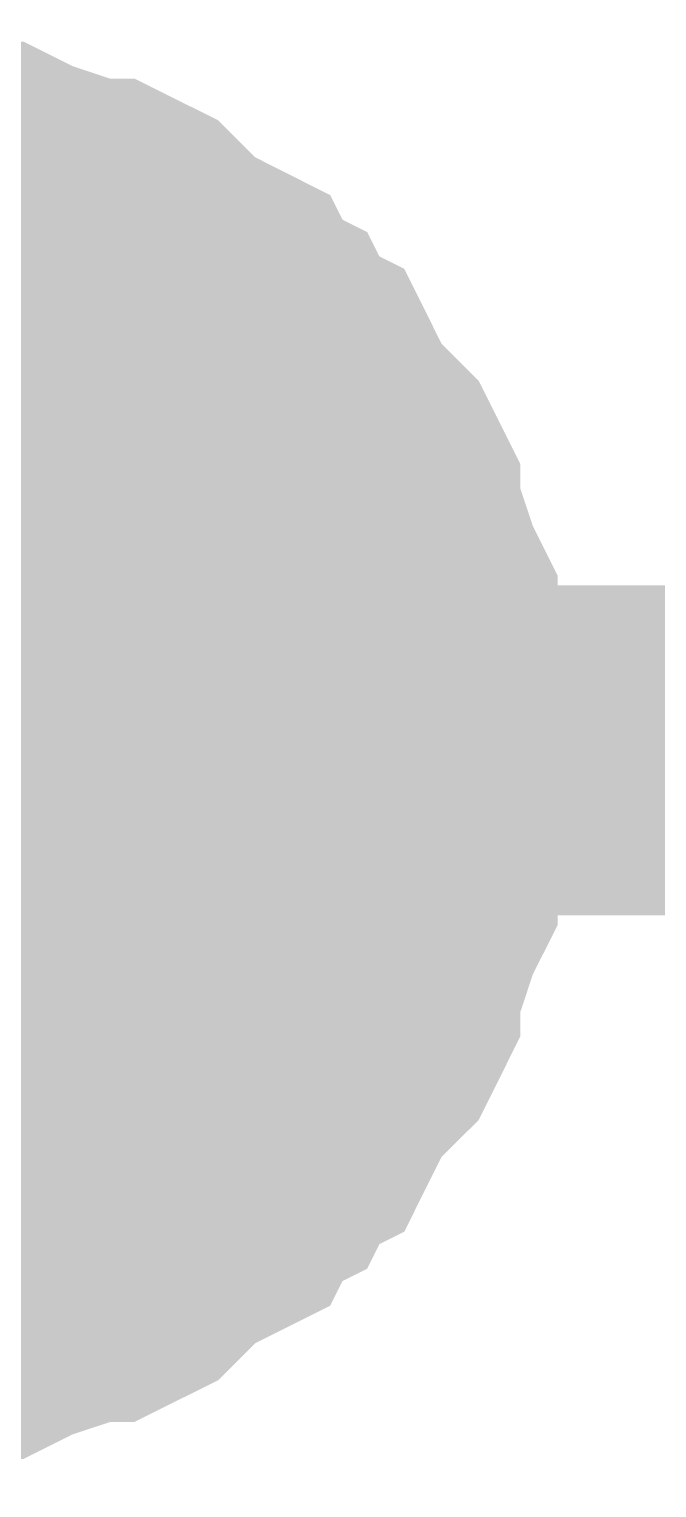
# Model space of a CAD drawing. Header units: inches. Extents: x 0 to 432, y 0 to 280.
# Drawn here: x 96.692 to 97.263, y 207.6 to 208.925 of the extents above; entities that cross this region are included whole.
import ezdxf

# ---------------------------------------------------------------- set-up
doc = ezdxf.new("R2010")
doc.units = ezdxf.units.IN
doc.layers.add('Sheet', color=255, linetype='Continuous')

msp = doc.modelspace()

# ---------------------------------------------------------------- linework, layer by layer
at = {"layer": 'Sheet'}
for points in [[(96.5283, 208.7751, 0.2997, 0.2997, 0), (96.5508, 208.7751, 0.2997, 0.2997, 0), (96.5845, 208.7751, 0.2997, 0.2997, 0), (96.6069, 208.7639, 0.2997, 0.2997, 0), (96.6294, 208.7639, 0.2997, 0.2997, 0), (96.6519, 208.7639, 0.2997, 0.2997, 0), (96.6743, 208.7527, 0.2997, 0.2997, 0), (96.708, 208.7414, 0.2997, 0.2997, 0), (96.7305, 208.7302, 0.2997, 0.2997, 0), (96.7529, 208.7302, 0.2997, 0.2997, 0), (96.7754, 208.719, 0.2997, 0.2997, 0), (96.7866, 208.7078, 0.2997, 0.2997, 0), (96.8091, 208.6853, 0.2997, 0.2997, 0), (96.8316, 208.6741, 0.2997, 0.2997, 0), (96.854, 208.6628, 0.2997, 0.2997, 0), (96.8652, 208.6404, 0.2997, 0.2997, 0), (96.8877, 208.6291, 0.2997, 0.2997, 0), (96.8989, 208.6067, 0.2997, 0.2997, 0), (96.9214, 208.5955, 0.2997, 0.2997, 0), (96.9326, 208.573, 0.2997, 0.2997, 0), (96.9439, 208.5505, 0.2997, 0.2997, 0), (96.9663, 208.5281, 0.2997, 0.2997, 0), (96.9776, 208.5168, 0.2997, 0.2997, 0), (96.9888, 208.4944, 0.2997, 0.2997, 0), (96.9888, 208.4719, 0.2997, 0.2997, 0), (97, 208.4495, 0.2997, 0.2997, 0), (97.0112, 208.4158, 0.2997, 0.2997, 0), (97.0225, 208.3933, 0.2997, 0.2997, 0), (97.0225, 208.3709, 0.2997, 0.2997, 0), (97.0225, 208.3484, 0.2997, 0.2997, 0), (97.0337, 208.3259, 0.2997, 0.2997, 0), (97.0337, 208.2923, 0.2997, 0.2997, 0), (97.0337, 208.2698, 0.2997, 0.2997, 0)], [(96.5283, 208.7751, 0.2997, 0.2997, 0), (96.5508, 208.7751, 0.2997, 0.2997, 0), (96.5845, 208.7751, 0.2997, 0.2997, 0), (96.6069, 208.7639, 0.2997, 0.2997, 0), (96.6294, 208.7639, 0.2997, 0.2997, 0), (96.6519, 208.7639, 0.2997, 0.2997, 0), (96.6743, 208.7527, 0.2997, 0.2997, 0), (96.708, 208.7414, 0.2997, 0.2997, 0), (96.7305, 208.7302, 0.2997, 0.2997, 0), (96.7529, 208.7302, 0.2997, 0.2997, 0), (96.7754, 208.719, 0.2997, 0.2997, 0), (96.7866, 208.7078, 0.2997, 0.2997, 0), (96.8091, 208.6853, 0.2997, 0.2997, 0), (96.8316, 208.6741, 0.2997, 0.2997, 0), (96.854, 208.6628, 0.2997, 0.2997, 0), (96.8652, 208.6404, 0.2997, 0.2997, 0), (96.8877, 208.6291, 0.2997, 0.2997, 0), (96.8989, 208.6067, 0.2997, 0.2997, 0), (96.9214, 208.5955, 0.2997, 0.2997, 0), (96.9326, 208.573, 0.2997, 0.2997, 0), (96.9439, 208.5505, 0.2997, 0.2997, 0), (96.9663, 208.5281, 0.2997, 0.2997, 0), (96.9776, 208.5168, 0.2997, 0.2997, 0), (96.9888, 208.4944, 0.2997, 0.2997, 0), (96.9888, 208.4719, 0.2997, 0.2997, 0), (97, 208.4495, 0.2997, 0.2997, 0), (97.0112, 208.4158, 0.2997, 0.2997, 0), (97.0225, 208.3933, 0.2997, 0.2997, 0), (97.0225, 208.3709, 0.2997, 0.2997, 0), (97.0225, 208.3484, 0.2997, 0.2997, 0), (97.0337, 208.3259, 0.2997, 0.2997, 0), (97.0337, 208.2923, 0.2997, 0.2997, 0), (97.0337, 208.2698, 0.2997, 0.2997, 0)], [(96.5283, 208.7751, 0.2997, 0.2997, 0), (96.5508, 208.7751, 0.2997, 0.2997, 0), (96.5845, 208.7751, 0.2997, 0.2997, 0), (96.6069, 208.7639, 0.2997, 0.2997, 0), (96.6294, 208.7639, 0.2997, 0.2997, 0), (96.6519, 208.7639, 0.2997, 0.2997, 0), (96.6743, 208.7527, 0.2997, 0.2997, 0), (96.708, 208.7414, 0.2997, 0.2997, 0), (96.7305, 208.7302, 0.2997, 0.2997, 0), (96.7529, 208.7302, 0.2997, 0.2997, 0), (96.7754, 208.719, 0.2997, 0.2997, 0), (96.7866, 208.7078, 0.2997, 0.2997, 0), (96.8091, 208.6853, 0.2997, 0.2997, 0), (96.8316, 208.6741, 0.2997, 0.2997, 0), (96.854, 208.6628, 0.2997, 0.2997, 0), (96.8652, 208.6404, 0.2997, 0.2997, 0), (96.8877, 208.6291, 0.2997, 0.2997, 0), (96.8989, 208.6067, 0.2997, 0.2997, 0), (96.9214, 208.5955, 0.2997, 0.2997, 0), (96.9326, 208.573, 0.2997, 0.2997, 0), (96.9439, 208.5505, 0.2997, 0.2997, 0), (96.9663, 208.5281, 0.2997, 0.2997, 0), (96.9776, 208.5168, 0.2997, 0.2997, 0), (96.9888, 208.4944, 0.2997, 0.2997, 0), (96.9888, 208.4719, 0.2997, 0.2997, 0), (97, 208.4495, 0.2997, 0.2997, 0), (97.0112, 208.4158, 0.2997, 0.2997, 0), (97.0225, 208.3933, 0.2997, 0.2997, 0), (97.0225, 208.3709, 0.2997, 0.2997, 0), (97.0225, 208.3484, 0.2997, 0.2997, 0), (97.0337, 208.3259, 0.2997, 0.2997, 0), (97.0337, 208.2923, 0.2997, 0.2997, 0), (97.0337, 208.2698, 0.2997, 0.2997, 0)], [(96.5283, 208.7751, 0.2997, 0.2997, 0), (96.5508, 208.7751, 0.2997, 0.2997, 0), (96.5845, 208.7751, 0.2997, 0.2997, 0), (96.6069, 208.7639, 0.2997, 0.2997, 0), (96.6294, 208.7639, 0.2997, 0.2997, 0), (96.6519, 208.7639, 0.2997, 0.2997, 0), (96.6743, 208.7527, 0.2997, 0.2997, 0), (96.708, 208.7414, 0.2997, 0.2997, 0), (96.7305, 208.7302, 0.2997, 0.2997, 0), (96.7529, 208.7302, 0.2997, 0.2997, 0), (96.7754, 208.719, 0.2997, 0.2997, 0), (96.7866, 208.7078, 0.2997, 0.2997, 0), (96.8091, 208.6853, 0.2997, 0.2997, 0), (96.8316, 208.6741, 0.2997, 0.2997, 0), (96.854, 208.6628, 0.2997, 0.2997, 0), (96.8652, 208.6404, 0.2997, 0.2997, 0), (96.8877, 208.6291, 0.2997, 0.2997, 0), (96.8989, 208.6067, 0.2997, 0.2997, 0), (96.9214, 208.5955, 0.2997, 0.2997, 0), (96.9326, 208.573, 0.2997, 0.2997, 0), (96.9439, 208.5505, 0.2997, 0.2997, 0), (96.9663, 208.5281, 0.2997, 0.2997, 0), (96.9776, 208.5168, 0.2997, 0.2997, 0), (96.9888, 208.4944, 0.2997, 0.2997, 0), (96.9888, 208.4719, 0.2997, 0.2997, 0), (97, 208.4495, 0.2997, 0.2997, 0), (97.0112, 208.4158, 0.2997, 0.2997, 0), (97.0225, 208.3933, 0.2997, 0.2997, 0), (97.0225, 208.3709, 0.2997, 0.2997, 0), (97.0225, 208.3484, 0.2997, 0.2997, 0), (97.0337, 208.3259, 0.2997, 0.2997, 0), (97.0337, 208.2923, 0.2997, 0.2997, 0), (97.0337, 208.2698, 0.2997, 0.2997, 0)], [(96.6294, 208.7639, 0.0991, 0.0991, 0), (96.6519, 208.7639, 0.0991, 0.0991, 0), (96.6743, 208.7527, 0.0991, 0.0991, 0), (96.708, 208.7414, 0.0991, 0.0991, 0), (96.7305, 208.7302, 0.0991, 0.0991, 0), (96.7529, 208.7302, 0.0991, 0.0991, 0), (96.7754, 208.719, 0.0991, 0.0991, 0), (96.7866, 208.7078, 0.0991, 0.0991, 0), (96.8091, 208.6853, 0.0991, 0.0991, 0), (96.8316, 208.6741, 0.0991, 0.0991, 0), (96.854, 208.6628, 0.0991, 0.0991, 0), (96.8652, 208.6404, 0.0991, 0.0991, 0), (96.8877, 208.6291, 0.0991, 0.0991, 0), (96.8989, 208.6067, 0.0991, 0.0991, 0), (96.9214, 208.5955, 0.0991, 0.0991, 0), (96.9326, 208.573, 0.0991, 0.0991, 0), (96.9439, 208.5505, 0.0991, 0.0991, 0), (96.9663, 208.5281, 0.0991, 0.0991, 0), (96.9776, 208.5168, 0.0991, 0.0991, 0), (96.9888, 208.4944, 0.0991, 0.0991, 0), (96.9888, 208.4719, 0.0991, 0.0991, 0), (97, 208.4495, 0.0991, 0.0991, 0), (97.0112, 208.4158, 0.0991, 0.0991, 0), (97.0225, 208.3933, 0.0991, 0.0991, 0), (97.0225, 208.3709, 0.0991, 0.0991, 0), (97.0225, 208.3484, 0.0991, 0.0991, 0), (97.0337, 208.3259, 0.0991, 0.0991, 0), (97.0337, 208.2923, 0.0991, 0.0991, 0), (97.0337, 208.2698, 0.0991, 0.0991, 0)], [(96.6294, 208.7639, 0.0991, 0.0991, 0), (96.6519, 208.7639, 0.0991, 0.0991, 0), (96.6743, 208.7527, 0.0991, 0.0991, 0), (96.708, 208.7414, 0.0991, 0.0991, 0), (96.7305, 208.7302, 0.0991, 0.0991, 0), (96.7529, 208.7302, 0.0991, 0.0991, 0), (96.7754, 208.719, 0.0991, 0.0991, 0), (96.7866, 208.7078, 0.0991, 0.0991, 0), (96.8091, 208.6853, 0.0991, 0.0991, 0), (96.8316, 208.6741, 0.0991, 0.0991, 0), (96.854, 208.6628, 0.0991, 0.0991, 0), (96.8652, 208.6404, 0.0991, 0.0991, 0), (96.8877, 208.6291, 0.0991, 0.0991, 0), (96.8989, 208.6067, 0.0991, 0.0991, 0), (96.9214, 208.5955, 0.0991, 0.0991, 0), (96.9326, 208.573, 0.0991, 0.0991, 0), (96.9439, 208.5505, 0.0991, 0.0991, 0), (96.9663, 208.5281, 0.0991, 0.0991, 0), (96.9776, 208.5168, 0.0991, 0.0991, 0), (96.9888, 208.4944, 0.0991, 0.0991, 0), (96.9888, 208.4719, 0.0991, 0.0991, 0), (97, 208.4495, 0.0991, 0.0991, 0), (97.0112, 208.4158, 0.0991, 0.0991, 0), (97.0225, 208.3933, 0.0991, 0.0991, 0), (97.0225, 208.3709, 0.0991, 0.0991, 0), (97.0225, 208.3484, 0.0991, 0.0991, 0), (97.0337, 208.3259, 0.0991, 0.0991, 0), (97.0337, 208.2923, 0.0991, 0.0991, 0), (97.0337, 208.2698, 0.0991, 0.0991, 0)], [(96.6294, 208.7639, 0.0991, 0.0991, 0), (96.6519, 208.7639, 0.0991, 0.0991, 0), (96.6743, 208.7527, 0.0991, 0.0991, 0), (96.708, 208.7414, 0.0991, 0.0991, 0), (96.7305, 208.7302, 0.0991, 0.0991, 0), (96.7529, 208.7302, 0.0991, 0.0991, 0), (96.7754, 208.719, 0.0991, 0.0991, 0), (96.7866, 208.7078, 0.0991, 0.0991, 0), (96.8091, 208.6853, 0.0991, 0.0991, 0), (96.8316, 208.6741, 0.0991, 0.0991, 0), (96.854, 208.6628, 0.0991, 0.0991, 0), (96.8652, 208.6404, 0.0991, 0.0991, 0), (96.8877, 208.6291, 0.0991, 0.0991, 0), (96.8989, 208.6067, 0.0991, 0.0991, 0), (96.9214, 208.5955, 0.0991, 0.0991, 0), (96.9326, 208.573, 0.0991, 0.0991, 0), (96.9439, 208.5505, 0.0991, 0.0991, 0), (96.9663, 208.5281, 0.0991, 0.0991, 0), (96.9776, 208.5168, 0.0991, 0.0991, 0), (96.9888, 208.4944, 0.0991, 0.0991, 0), (96.9888, 208.4719, 0.0991, 0.0991, 0), (97, 208.4495, 0.0991, 0.0991, 0), (97.0112, 208.4158, 0.0991, 0.0991, 0), (97.0225, 208.3933, 0.0991, 0.0991, 0), (97.0225, 208.3709, 0.0991, 0.0991, 0), (97.0225, 208.3484, 0.0991, 0.0991, 0), (97.0337, 208.3259, 0.0991, 0.0991, 0), (97.0337, 208.2923, 0.0991, 0.0991, 0), (97.0337, 208.2698, 0.0991, 0.0991, 0)], [(96.6294, 208.7639, 0.0991, 0.0991, 0), (96.6519, 208.7639, 0.0991, 0.0991, 0), (96.6743, 208.7527, 0.0991, 0.0991, 0), (96.708, 208.7414, 0.0991, 0.0991, 0), (96.7305, 208.7302, 0.0991, 0.0991, 0), (96.7529, 208.7302, 0.0991, 0.0991, 0), (96.7754, 208.719, 0.0991, 0.0991, 0), (96.7866, 208.7078, 0.0991, 0.0991, 0), (96.8091, 208.6853, 0.0991, 0.0991, 0), (96.8316, 208.6741, 0.0991, 0.0991, 0), (96.854, 208.6628, 0.0991, 0.0991, 0), (96.8652, 208.6404, 0.0991, 0.0991, 0), (96.8877, 208.6291, 0.0991, 0.0991, 0), (96.8989, 208.6067, 0.0991, 0.0991, 0), (96.9214, 208.5955, 0.0991, 0.0991, 0), (96.9326, 208.573, 0.0991, 0.0991, 0), (96.9439, 208.5505, 0.0991, 0.0991, 0), (96.9663, 208.5281, 0.0991, 0.0991, 0), (96.9776, 208.5168, 0.0991, 0.0991, 0), (96.9888, 208.4944, 0.0991, 0.0991, 0), (96.9888, 208.4719, 0.0991, 0.0991, 0), (97, 208.4495, 0.0991, 0.0991, 0), (97.0112, 208.4158, 0.0991, 0.0991, 0), (97.0225, 208.3933, 0.0991, 0.0991, 0), (97.0225, 208.3709, 0.0991, 0.0991, 0), (97.0225, 208.3484, 0.0991, 0.0991, 0), (97.0337, 208.3259, 0.0991, 0.0991, 0), (97.0337, 208.2923, 0.0991, 0.0991, 0), (97.0337, 208.2698, 0.0991, 0.0991, 0)], [(97.0337, 208.2698, 0.2997, 0.2997, 0), (97.0337, 208.2473, 0.2997, 0.2997, 0), (97.0337, 208.2136, 0.2997, 0.2997, 0), (97.0225, 208.1912, 0.2997, 0.2997, 0), (97.0225, 208.1687, 0.2997, 0.2997, 0), (97.0225, 208.1463, 0.2997, 0.2997, 0), (97.0112, 208.1238, 0.2997, 0.2997, 0), (97, 208.0901, 0.2997, 0.2997, 0), (96.9888, 208.0677, 0.2997, 0.2997, 0), (96.9888, 208.0452, 0.2997, 0.2997, 0), (96.9776, 208.0227, 0.2997, 0.2997, 0), (96.9663, 208.0115, 0.2997, 0.2997, 0), (96.9439, 207.989, 0.2997, 0.2997, 0), (96.9326, 207.9666, 0.2997, 0.2997, 0), (96.9214, 207.9441, 0.2997, 0.2997, 0), (96.8989, 207.9329, 0.2997, 0.2997, 0), (96.8877, 207.9104, 0.2997, 0.2997, 0), (96.8652, 207.8992, 0.2997, 0.2997, 0), (96.854, 207.8767, 0.2997, 0.2997, 0), (96.8316, 207.8655, 0.2997, 0.2997, 0), (96.8091, 207.8543, 0.2997, 0.2997, 0), (96.7866, 207.8318, 0.2997, 0.2997, 0), (96.7754, 207.8206, 0.2997, 0.2997, 0), (96.7529, 207.8094, 0.2997, 0.2997, 0), (96.7305, 207.8094, 0.2997, 0.2997, 0), (96.708, 207.7981, 0.2997, 0.2997, 0), (96.6743, 207.7869, 0.2997, 0.2997, 0), (96.6519, 207.7757, 0.2997, 0.2997, 0), (96.6294, 207.7757, 0.2997, 0.2997, 0), (96.6069, 207.7757, 0.2997, 0.2997, 0), (96.5845, 207.7644, 0.2997, 0.2997, 0), (96.5508, 207.7644, 0.2997, 0.2997, 0), (96.5283, 207.7644, 0.2997, 0.2997, 0)], [(96.5283, 208.2698, 0.2997, 0.2997, 0), (111.7685, 208.2698, 0.2997, 0.2997, 0), (154.9507, 208.2698, 0.2997, 0.2997, 0), (167.6415, 208.2698, 0.2997, 0.2997, 0), (248.9296, 208.2698, 0.2997, 0.2997, 0), (297.1882, 208.2698, 0.2997, 0.2997, 0), (297.1882, 193.0308, 0.2997, 0.2997, 0)], [(97.0337, 208.2698, 0.2997, 0.2997, 0), (97.0337, 208.2473, 0.2997, 0.2997, 0), (97.0337, 208.2136, 0.2997, 0.2997, 0), (97.0225, 208.1912, 0.2997, 0.2997, 0), (97.0225, 208.1687, 0.2997, 0.2997, 0), (97.0225, 208.1463, 0.2997, 0.2997, 0), (97.0112, 208.1238, 0.2997, 0.2997, 0), (97, 208.0901, 0.2997, 0.2997, 0), (96.9888, 208.0677, 0.2997, 0.2997, 0), (96.9888, 208.0452, 0.2997, 0.2997, 0), (96.9776, 208.0227, 0.2997, 0.2997, 0), (96.9663, 208.0115, 0.2997, 0.2997, 0), (96.9439, 207.989, 0.2997, 0.2997, 0), (96.9326, 207.9666, 0.2997, 0.2997, 0), (96.9214, 207.9441, 0.2997, 0.2997, 0), (96.8989, 207.9329, 0.2997, 0.2997, 0), (96.8877, 207.9104, 0.2997, 0.2997, 0), (96.8652, 207.8992, 0.2997, 0.2997, 0), (96.854, 207.8767, 0.2997, 0.2997, 0), (96.8316, 207.8655, 0.2997, 0.2997, 0), (96.8091, 207.8543, 0.2997, 0.2997, 0), (96.7866, 207.8318, 0.2997, 0.2997, 0), (96.7754, 207.8206, 0.2997, 0.2997, 0), (96.7529, 207.8094, 0.2997, 0.2997, 0), (96.7305, 207.8094, 0.2997, 0.2997, 0), (96.708, 207.7981, 0.2997, 0.2997, 0), (96.6743, 207.7869, 0.2997, 0.2997, 0), (96.6519, 207.7757, 0.2997, 0.2997, 0), (96.6294, 207.7757, 0.2997, 0.2997, 0), (96.6069, 207.7757, 0.2997, 0.2997, 0), (96.5845, 207.7644, 0.2997, 0.2997, 0), (96.5508, 207.7644, 0.2997, 0.2997, 0), (96.5283, 207.7644, 0.2997, 0.2997, 0)], [(97.0337, 208.2698, 0.2997, 0.2997, 0), (97.0337, 208.2473, 0.2997, 0.2997, 0), (97.0337, 208.2136, 0.2997, 0.2997, 0), (97.0225, 208.1912, 0.2997, 0.2997, 0), (97.0225, 208.1687, 0.2997, 0.2997, 0), (97.0225, 208.1463, 0.2997, 0.2997, 0), (97.0112, 208.1238, 0.2997, 0.2997, 0), (97, 208.0901, 0.2997, 0.2997, 0), (96.9888, 208.0677, 0.2997, 0.2997, 0), (96.9888, 208.0452, 0.2997, 0.2997, 0), (96.9776, 208.0227, 0.2997, 0.2997, 0), (96.9663, 208.0115, 0.2997, 0.2997, 0), (96.9439, 207.989, 0.2997, 0.2997, 0), (96.9326, 207.9666, 0.2997, 0.2997, 0), (96.9214, 207.9441, 0.2997, 0.2997, 0), (96.8989, 207.9329, 0.2997, 0.2997, 0), (96.8877, 207.9104, 0.2997, 0.2997, 0), (96.8652, 207.8992, 0.2997, 0.2997, 0), (96.854, 207.8767, 0.2997, 0.2997, 0), (96.8316, 207.8655, 0.2997, 0.2997, 0), (96.8091, 207.8543, 0.2997, 0.2997, 0), (96.7866, 207.8318, 0.2997, 0.2997, 0), (96.7754, 207.8206, 0.2997, 0.2997, 0), (96.7529, 207.8094, 0.2997, 0.2997, 0), (96.7305, 207.8094, 0.2997, 0.2997, 0), (96.708, 207.7981, 0.2997, 0.2997, 0), (96.6743, 207.7869, 0.2997, 0.2997, 0), (96.6519, 207.7757, 0.2997, 0.2997, 0), (96.6294, 207.7757, 0.2997, 0.2997, 0), (96.6069, 207.7757, 0.2997, 0.2997, 0), (96.5845, 207.7644, 0.2997, 0.2997, 0), (96.5508, 207.7644, 0.2997, 0.2997, 0), (96.5283, 207.7644, 0.2997, 0.2997, 0)], [(97.0337, 208.2698, 0.2997, 0.2997, 0), (97.0337, 208.2473, 0.2997, 0.2997, 0), (97.0337, 208.2136, 0.2997, 0.2997, 0), (97.0225, 208.1912, 0.2997, 0.2997, 0), (97.0225, 208.1687, 0.2997, 0.2997, 0), (97.0225, 208.1463, 0.2997, 0.2997, 0), (97.0112, 208.1238, 0.2997, 0.2997, 0), (97, 208.0901, 0.2997, 0.2997, 0), (96.9888, 208.0677, 0.2997, 0.2997, 0), (96.9888, 208.0452, 0.2997, 0.2997, 0), (96.9776, 208.0227, 0.2997, 0.2997, 0), (96.9663, 208.0115, 0.2997, 0.2997, 0), (96.9439, 207.989, 0.2997, 0.2997, 0), (96.9326, 207.9666, 0.2997, 0.2997, 0), (96.9214, 207.9441, 0.2997, 0.2997, 0), (96.8989, 207.9329, 0.2997, 0.2997, 0), (96.8877, 207.9104, 0.2997, 0.2997, 0), (96.8652, 207.8992, 0.2997, 0.2997, 0), (96.854, 207.8767, 0.2997, 0.2997, 0), (96.8316, 207.8655, 0.2997, 0.2997, 0), (96.8091, 207.8543, 0.2997, 0.2997, 0), (96.7866, 207.8318, 0.2997, 0.2997, 0), (96.7754, 207.8206, 0.2997, 0.2997, 0), (96.7529, 207.8094, 0.2997, 0.2997, 0), (96.7305, 207.8094, 0.2997, 0.2997, 0), (96.708, 207.7981, 0.2997, 0.2997, 0), (96.6743, 207.7869, 0.2997, 0.2997, 0), (96.6519, 207.7757, 0.2997, 0.2997, 0), (96.6294, 207.7757, 0.2997, 0.2997, 0), (96.6069, 207.7757, 0.2997, 0.2997, 0), (96.5845, 207.7644, 0.2997, 0.2997, 0), (96.5508, 207.7644, 0.2997, 0.2997, 0), (96.5283, 207.7644, 0.2997, 0.2997, 0)], [(97.0337, 208.2698, 0.2997, 0.2997, 0), (97.0337, 208.2698, 0.2997, 0.2997, 0), (97.0337, 208.2698, 0.2997, 0.2997, 0), (97.0337, 208.2698, 0.2997, 0.2997, 0), (97.0337, 208.2698, 0.2997, 0.2997, 0), (97.0337, 208.2698, 0.2997, 0.2997, 0), (97.0337, 208.2698, 0.2997, 0.2997, 0), (97.0337, 208.2698, 0.2997, 0.2997, 0), (97.0337, 208.2698, 0.2997, 0.2997, 0), (97.0337, 208.2698, 0.2997, 0.2997, 0), (97.0337, 208.2698, 0.2997, 0.2997, 0), (97.0337, 208.2698, 0.2997, 0.2997, 0), (97.0337, 208.2698, 0.2997, 0.2997, 0), (97.0337, 208.2698, 0.2997, 0.2997, 0), (97.0337, 208.2698, 0.2997, 0.2997, 0), (97.0337, 208.2698, 0.2997, 0.2997, 0), (97.0337, 208.2698, 0.2997, 0.2997, 0), (97.0337, 208.2698, 0.2997, 0.2997, 0), (97.0337, 208.2698, 0.2997, 0.2997, 0), (97.0337, 208.2698, 0.2997, 0.2997, 0), (97.0337, 208.2698, 0.2997, 0.2997, 0), (97.0337, 208.2698, 0.2997, 0.2997, 0), (97.0337, 208.2698, 0.2997, 0.2997, 0), (97.0337, 208.2698, 0.2997, 0.2997, 0), (97.0337, 208.2698, 0.2997, 0.2997, 0), (97.0337, 208.2698, 0.2997, 0.2997, 0), (97.0337, 208.2698, 0.2997, 0.2997, 0), (97.0337, 208.2698, 0.2997, 0.2997, 0), (97.0337, 208.2698, 0.2997, 0.2997, 0), (97.0337, 208.2698, 0.2997, 0.2997, 0), (97.0337, 208.2698, 0.2997, 0.2997, 0), (97.0337, 208.2698, 0.2997, 0.2997, 0), (97.0337, 208.2698, 0.2997, 0.2997, 0)], [(97.0337, 208.2698, 0.2997, 0.2997, 0), (97.0337, 208.2698, 0.2997, 0.2997, 0)], [(97.0337, 208.2698, 0.2997, 0.2997, 0), (97.0337, 208.2698, 0.2997, 0.2997, 0), (97.0337, 208.2698, 0.2997, 0.2997, 0), (97.0337, 208.2698, 0.2997, 0.2997, 0), (97.0337, 208.2698, 0.2997, 0.2997, 0), (97.0337, 208.2698, 0.2997, 0.2997, 0), (97.0337, 208.2698, 0.2997, 0.2997, 0), (97.0337, 208.2698, 0.2997, 0.2997, 0), (97.0337, 208.2698, 0.2997, 0.2997, 0), (97.0337, 208.2698, 0.2997, 0.2997, 0), (97.0337, 208.2698, 0.2997, 0.2997, 0), (97.0337, 208.2698, 0.2997, 0.2997, 0), (97.0337, 208.2698, 0.2997, 0.2997, 0), (97.0337, 208.2698, 0.2997, 0.2997, 0), (97.0337, 208.2698, 0.2997, 0.2997, 0), (97.0337, 208.2698, 0.2997, 0.2997, 0), (97.0337, 208.2698, 0.2997, 0.2997, 0), (97.0337, 208.2698, 0.2997, 0.2997, 0), (97.0337, 208.2698, 0.2997, 0.2997, 0), (97.0337, 208.2698, 0.2997, 0.2997, 0), (97.0337, 208.2698, 0.2997, 0.2997, 0), (97.0337, 208.2698, 0.2997, 0.2997, 0), (97.0337, 208.2698, 0.2997, 0.2997, 0), (97.0337, 208.2698, 0.2997, 0.2997, 0), (97.0337, 208.2698, 0.2997, 0.2997, 0), (97.0337, 208.2698, 0.2997, 0.2997, 0), (97.0337, 208.2698, 0.2997, 0.2997, 0), (97.0337, 208.2698, 0.2997, 0.2997, 0), (97.0337, 208.2698, 0.2997, 0.2997, 0), (97.0337, 208.2698, 0.2997, 0.2997, 0), (97.0337, 208.2698, 0.2997, 0.2997, 0), (97.0337, 208.2698, 0.2997, 0.2997, 0), (97.0337, 208.2698, 0.2997, 0.2997, 0)], [(97.0337, 208.2698, 0.2997, 0.2997, 0), (97.0337, 208.2698, 0.2997, 0.2997, 0)], [(97.0337, 208.2698, 0.2997, 0.2997, 0), (97.0337, 208.2698, 0.2997, 0.2997, 0), (97.0337, 208.2698, 0.2997, 0.2997, 0), (97.0337, 208.2698, 0.2997, 0.2997, 0), (97.0337, 208.2698, 0.2997, 0.2997, 0), (97.0337, 208.2698, 0.2997, 0.2997, 0), (97.0337, 208.2698, 0.2997, 0.2997, 0), (97.0337, 208.2698, 0.2997, 0.2997, 0), (97.0337, 208.2698, 0.2997, 0.2997, 0), (97.0337, 208.2698, 0.2997, 0.2997, 0), (97.0337, 208.2698, 0.2997, 0.2997, 0), (97.0337, 208.2698, 0.2997, 0.2997, 0), (97.0337, 208.2698, 0.2997, 0.2997, 0), (97.0337, 208.2698, 0.2997, 0.2997, 0), (97.0337, 208.2698, 0.2997, 0.2997, 0), (97.0337, 208.2698, 0.2997, 0.2997, 0), (97.0337, 208.2698, 0.2997, 0.2997, 0), (97.0337, 208.2698, 0.2997, 0.2997, 0), (97.0337, 208.2698, 0.2997, 0.2997, 0), (97.0337, 208.2698, 0.2997, 0.2997, 0), (97.0337, 208.2698, 0.2997, 0.2997, 0), (97.0337, 208.2698, 0.2997, 0.2997, 0), (97.0337, 208.2698, 0.2997, 0.2997, 0), (97.0337, 208.2698, 0.2997, 0.2997, 0), (97.0337, 208.2698, 0.2997, 0.2997, 0), (97.0337, 208.2698, 0.2997, 0.2997, 0), (97.0337, 208.2698, 0.2997, 0.2997, 0), (97.0337, 208.2698, 0.2997, 0.2997, 0), (97.0337, 208.2698, 0.2997, 0.2997, 0), (97.0337, 208.2698, 0.2997, 0.2997, 0), (97.0337, 208.2698, 0.2997, 0.2997, 0), (97.0337, 208.2698, 0.2997, 0.2997, 0), (97.0337, 208.2698, 0.2997, 0.2997, 0)], [(97.0337, 208.2698, 0.2997, 0.2997, 0), (97.0337, 208.2698, 0.2997, 0.2997, 0)], [(97.0337, 208.2698, 0.2997, 0.2997, 0), (97.0337, 208.2698, 0.2997, 0.2997, 0), (97.0337, 208.2698, 0.2997, 0.2997, 0), (97.0337, 208.2698, 0.2997, 0.2997, 0), (97.0337, 208.2698, 0.2997, 0.2997, 0), (97.0337, 208.2698, 0.2997, 0.2997, 0), (97.0337, 208.2698, 0.2997, 0.2997, 0), (97.0337, 208.2698, 0.2997, 0.2997, 0), (97.0337, 208.2698, 0.2997, 0.2997, 0), (97.0337, 208.2698, 0.2997, 0.2997, 0), (97.0337, 208.2698, 0.2997, 0.2997, 0), (97.0337, 208.2698, 0.2997, 0.2997, 0), (97.0337, 208.2698, 0.2997, 0.2997, 0), (97.0337, 208.2698, 0.2997, 0.2997, 0), (97.0337, 208.2698, 0.2997, 0.2997, 0), (97.0337, 208.2698, 0.2997, 0.2997, 0), (97.0337, 208.2698, 0.2997, 0.2997, 0), (97.0337, 208.2698, 0.2997, 0.2997, 0), (97.0337, 208.2698, 0.2997, 0.2997, 0), (97.0337, 208.2698, 0.2997, 0.2997, 0), (97.0337, 208.2698, 0.2997, 0.2997, 0), (97.0337, 208.2698, 0.2997, 0.2997, 0), (97.0337, 208.2698, 0.2997, 0.2997, 0), (97.0337, 208.2698, 0.2997, 0.2997, 0), (97.0337, 208.2698, 0.2997, 0.2997, 0), (97.0337, 208.2698, 0.2997, 0.2997, 0), (97.0337, 208.2698, 0.2997, 0.2997, 0), (97.0337, 208.2698, 0.2997, 0.2997, 0), (97.0337, 208.2698, 0.2997, 0.2997, 0), (97.0337, 208.2698, 0.2997, 0.2997, 0), (97.0337, 208.2698, 0.2997, 0.2997, 0), (97.0337, 208.2698, 0.2997, 0.2997, 0), (97.0337, 208.2698, 0.2997, 0.2997, 0)], [(97.0337, 208.2698, 0.2997, 0.2997, 0), (97.0337, 208.2698, 0.2997, 0.2997, 0)], [(97.0337, 208.2698, 0.0991, 0.0991, 0), (97.0337, 208.2473, 0.0991, 0.0991, 0), (97.0337, 208.2136, 0.0991, 0.0991, 0), (97.0225, 208.1912, 0.0991, 0.0991, 0), (97.0225, 208.1687, 0.0991, 0.0991, 0), (97.0225, 208.1463, 0.0991, 0.0991, 0), (97.0112, 208.1238, 0.0991, 0.0991, 0), (97, 208.0901, 0.0991, 0.0991, 0), (96.9888, 208.0677, 0.0991, 0.0991, 0), (96.9888, 208.0452, 0.0991, 0.0991, 0), (96.9776, 208.0227, 0.0991, 0.0991, 0), (96.9663, 208.0115, 0.0991, 0.0991, 0), (96.9439, 207.989, 0.0991, 0.0991, 0), (96.9326, 207.9666, 0.0991, 0.0991, 0), (96.9214, 207.9441, 0.0991, 0.0991, 0), (96.8989, 207.9329, 0.0991, 0.0991, 0), (96.8877, 207.9104, 0.0991, 0.0991, 0), (96.8652, 207.8992, 0.0991, 0.0991, 0), (96.854, 207.8767, 0.0991, 0.0991, 0), (96.8316, 207.8655, 0.0991, 0.0991, 0), (96.8091, 207.8543, 0.0991, 0.0991, 0), (96.7866, 207.8318, 0.0991, 0.0991, 0), (96.7754, 207.8206, 0.0991, 0.0991, 0), (96.7529, 207.8094, 0.0991, 0.0991, 0), (96.7305, 207.8094, 0.0991, 0.0991, 0), (96.708, 207.7981, 0.0991, 0.0991, 0), (96.6743, 207.7869, 0.0991, 0.0991, 0), (96.6519, 207.7757, 0.0991, 0.0991, 0), (96.6294, 207.7757, 0.0991, 0.0991, 0)], [(97.0337, 208.2698, 0.0991, 0.0991, 0), (97.0337, 208.2473, 0.0991, 0.0991, 0), (97.0337, 208.2136, 0.0991, 0.0991, 0), (97.0225, 208.1912, 0.0991, 0.0991, 0), (97.0225, 208.1687, 0.0991, 0.0991, 0), (97.0225, 208.1463, 0.0991, 0.0991, 0), (97.0112, 208.1238, 0.0991, 0.0991, 0), (97, 208.0901, 0.0991, 0.0991, 0), (96.9888, 208.0677, 0.0991, 0.0991, 0), (96.9888, 208.0452, 0.0991, 0.0991, 0), (96.9776, 208.0227, 0.0991, 0.0991, 0), (96.9663, 208.0115, 0.0991, 0.0991, 0), (96.9439, 207.989, 0.0991, 0.0991, 0), (96.9326, 207.9666, 0.0991, 0.0991, 0), (96.9214, 207.9441, 0.0991, 0.0991, 0), (96.8989, 207.9329, 0.0991, 0.0991, 0), (96.8877, 207.9104, 0.0991, 0.0991, 0), (96.8652, 207.8992, 0.0991, 0.0991, 0), (96.854, 207.8767, 0.0991, 0.0991, 0), (96.8316, 207.8655, 0.0991, 0.0991, 0), (96.8091, 207.8543, 0.0991, 0.0991, 0), (96.7866, 207.8318, 0.0991, 0.0991, 0), (96.7754, 207.8206, 0.0991, 0.0991, 0), (96.7529, 207.8094, 0.0991, 0.0991, 0), (96.7305, 207.8094, 0.0991, 0.0991, 0), (96.708, 207.7981, 0.0991, 0.0991, 0), (96.6743, 207.7869, 0.0991, 0.0991, 0), (96.6519, 207.7757, 0.0991, 0.0991, 0), (96.6294, 207.7757, 0.0991, 0.0991, 0)], [(97.0337, 208.2698, 0.0991, 0.0991, 0), (97.0337, 208.2473, 0.0991, 0.0991, 0), (97.0337, 208.2136, 0.0991, 0.0991, 0), (97.0225, 208.1912, 0.0991, 0.0991, 0), (97.0225, 208.1687, 0.0991, 0.0991, 0), (97.0225, 208.1463, 0.0991, 0.0991, 0), (97.0112, 208.1238, 0.0991, 0.0991, 0), (97, 208.0901, 0.0991, 0.0991, 0), (96.9888, 208.0677, 0.0991, 0.0991, 0), (96.9888, 208.0452, 0.0991, 0.0991, 0), (96.9776, 208.0227, 0.0991, 0.0991, 0), (96.9663, 208.0115, 0.0991, 0.0991, 0), (96.9439, 207.989, 0.0991, 0.0991, 0), (96.9326, 207.9666, 0.0991, 0.0991, 0), (96.9214, 207.9441, 0.0991, 0.0991, 0), (96.8989, 207.9329, 0.0991, 0.0991, 0), (96.8877, 207.9104, 0.0991, 0.0991, 0), (96.8652, 207.8992, 0.0991, 0.0991, 0), (96.854, 207.8767, 0.0991, 0.0991, 0), (96.8316, 207.8655, 0.0991, 0.0991, 0), (96.8091, 207.8543, 0.0991, 0.0991, 0), (96.7866, 207.8318, 0.0991, 0.0991, 0), (96.7754, 207.8206, 0.0991, 0.0991, 0), (96.7529, 207.8094, 0.0991, 0.0991, 0), (96.7305, 207.8094, 0.0991, 0.0991, 0), (96.708, 207.7981, 0.0991, 0.0991, 0), (96.6743, 207.7869, 0.0991, 0.0991, 0), (96.6519, 207.7757, 0.0991, 0.0991, 0), (96.6294, 207.7757, 0.0991, 0.0991, 0)], [(97.0337, 208.2698, 0.0991, 0.0991, 0), (97.0337, 208.2473, 0.0991, 0.0991, 0), (97.0337, 208.2136, 0.0991, 0.0991, 0), (97.0225, 208.1912, 0.0991, 0.0991, 0), (97.0225, 208.1687, 0.0991, 0.0991, 0), (97.0225, 208.1463, 0.0991, 0.0991, 0), (97.0112, 208.1238, 0.0991, 0.0991, 0), (97, 208.0901, 0.0991, 0.0991, 0), (96.9888, 208.0677, 0.0991, 0.0991, 0), (96.9888, 208.0452, 0.0991, 0.0991, 0), (96.9776, 208.0227, 0.0991, 0.0991, 0), (96.9663, 208.0115, 0.0991, 0.0991, 0), (96.9439, 207.989, 0.0991, 0.0991, 0), (96.9326, 207.9666, 0.0991, 0.0991, 0), (96.9214, 207.9441, 0.0991, 0.0991, 0), (96.8989, 207.9329, 0.0991, 0.0991, 0), (96.8877, 207.9104, 0.0991, 0.0991, 0), (96.8652, 207.8992, 0.0991, 0.0991, 0), (96.854, 207.8767, 0.0991, 0.0991, 0), (96.8316, 207.8655, 0.0991, 0.0991, 0), (96.8091, 207.8543, 0.0991, 0.0991, 0), (96.7866, 207.8318, 0.0991, 0.0991, 0), (96.7754, 207.8206, 0.0991, 0.0991, 0), (96.7529, 207.8094, 0.0991, 0.0991, 0), (96.7305, 207.8094, 0.0991, 0.0991, 0), (96.708, 207.7981, 0.0991, 0.0991, 0), (96.6743, 207.7869, 0.0991, 0.0991, 0), (96.6519, 207.7757, 0.0991, 0.0991, 0), (96.6294, 207.7757, 0.0991, 0.0991, 0)], [(97.0337, 208.2698, 0.0991, 0.0991, 0), (97.0337, 208.2698, 0.0991, 0.0991, 0), (97.0337, 208.2698, 0.0991, 0.0991, 0), (97.0337, 208.2698, 0.0991, 0.0991, 0), (97.0337, 208.2698, 0.0991, 0.0991, 0), (97.0337, 208.2698, 0.0991, 0.0991, 0), (97.0337, 208.2698, 0.0991, 0.0991, 0), (97.0337, 208.2698, 0.0991, 0.0991, 0), (97.0337, 208.2698, 0.0991, 0.0991, 0), (97.0337, 208.2698, 0.0991, 0.0991, 0), (97.0337, 208.2698, 0.0991, 0.0991, 0), (97.0337, 208.2698, 0.0991, 0.0991, 0), (97.0337, 208.2698, 0.0991, 0.0991, 0), (97.0337, 208.2698, 0.0991, 0.0991, 0), (97.0337, 208.2698, 0.0991, 0.0991, 0), (97.0337, 208.2698, 0.0991, 0.0991, 0), (97.0337, 208.2698, 0.0991, 0.0991, 0), (97.0337, 208.2698, 0.0991, 0.0991, 0), (97.0337, 208.2698, 0.0991, 0.0991, 0), (97.0337, 208.2698, 0.0991, 0.0991, 0), (97.0337, 208.2698, 0.0991, 0.0991, 0), (97.0337, 208.2698, 0.0991, 0.0991, 0), (97.0337, 208.2698, 0.0991, 0.0991, 0), (97.0337, 208.2698, 0.0991, 0.0991, 0), (97.0337, 208.2698, 0.0991, 0.0991, 0), (97.0337, 208.2698, 0.0991, 0.0991, 0), (97.0337, 208.2698, 0.0991, 0.0991, 0), (97.0337, 208.2698, 0.0991, 0.0991, 0), (97.0337, 208.2698, 0.0991, 0.0991, 0), (97.0337, 208.2698, 0.0991, 0.0991, 0), (97.0337, 208.2698, 0.0991, 0.0991, 0), (97.0337, 208.2698, 0.0991, 0.0991, 0), (97.0337, 208.2698, 0.0991, 0.0991, 0)], [(97.0337, 208.2698, 0.0991, 0.0991, 0), (97.0337, 208.2698, 0.0991, 0.0991, 0)], [(97.0337, 208.2698, 0.0991, 0.0991, 0), (97.0337, 208.2698, 0.0991, 0.0991, 0), (97.0337, 208.2698, 0.0991, 0.0991, 0), (97.0337, 208.2698, 0.0991, 0.0991, 0), (97.0337, 208.2698, 0.0991, 0.0991, 0), (97.0337, 208.2698, 0.0991, 0.0991, 0), (97.0337, 208.2698, 0.0991, 0.0991, 0), (97.0337, 208.2698, 0.0991, 0.0991, 0), (97.0337, 208.2698, 0.0991, 0.0991, 0), (97.0337, 208.2698, 0.0991, 0.0991, 0), (97.0337, 208.2698, 0.0991, 0.0991, 0), (97.0337, 208.2698, 0.0991, 0.0991, 0), (97.0337, 208.2698, 0.0991, 0.0991, 0), (97.0337, 208.2698, 0.0991, 0.0991, 0), (97.0337, 208.2698, 0.0991, 0.0991, 0), (97.0337, 208.2698, 0.0991, 0.0991, 0), (97.0337, 208.2698, 0.0991, 0.0991, 0), (97.0337, 208.2698, 0.0991, 0.0991, 0), (97.0337, 208.2698, 0.0991, 0.0991, 0), (97.0337, 208.2698, 0.0991, 0.0991, 0), (97.0337, 208.2698, 0.0991, 0.0991, 0), (97.0337, 208.2698, 0.0991, 0.0991, 0), (97.0337, 208.2698, 0.0991, 0.0991, 0), (97.0337, 208.2698, 0.0991, 0.0991, 0), (97.0337, 208.2698, 0.0991, 0.0991, 0), (97.0337, 208.2698, 0.0991, 0.0991, 0), (97.0337, 208.2698, 0.0991, 0.0991, 0), (97.0337, 208.2698, 0.0991, 0.0991, 0), (97.0337, 208.2698, 0.0991, 0.0991, 0), (97.0337, 208.2698, 0.0991, 0.0991, 0), (97.0337, 208.2698, 0.0991, 0.0991, 0), (97.0337, 208.2698, 0.0991, 0.0991, 0), (97.0337, 208.2698, 0.0991, 0.0991, 0)], [(97.0337, 208.2698, 0.0991, 0.0991, 0), (97.0337, 208.2698, 0.0991, 0.0991, 0)], [(97.0337, 208.2698, 0.0991, 0.0991, 0), (97.0337, 208.2698, 0.0991, 0.0991, 0), (97.0337, 208.2698, 0.0991, 0.0991, 0), (97.0337, 208.2698, 0.0991, 0.0991, 0), (97.0337, 208.2698, 0.0991, 0.0991, 0), (97.0337, 208.2698, 0.0991, 0.0991, 0), (97.0337, 208.2698, 0.0991, 0.0991, 0), (97.0337, 208.2698, 0.0991, 0.0991, 0), (97.0337, 208.2698, 0.0991, 0.0991, 0), (97.0337, 208.2698, 0.0991, 0.0991, 0), (97.0337, 208.2698, 0.0991, 0.0991, 0), (97.0337, 208.2698, 0.0991, 0.0991, 0), (97.0337, 208.2698, 0.0991, 0.0991, 0), (97.0337, 208.2698, 0.0991, 0.0991, 0), (97.0337, 208.2698, 0.0991, 0.0991, 0), (97.0337, 208.2698, 0.0991, 0.0991, 0), (97.0337, 208.2698, 0.0991, 0.0991, 0), (97.0337, 208.2698, 0.0991, 0.0991, 0), (97.0337, 208.2698, 0.0991, 0.0991, 0), (97.0337, 208.2698, 0.0991, 0.0991, 0), (97.0337, 208.2698, 0.0991, 0.0991, 0), (97.0337, 208.2698, 0.0991, 0.0991, 0), (97.0337, 208.2698, 0.0991, 0.0991, 0), (97.0337, 208.2698, 0.0991, 0.0991, 0), (97.0337, 208.2698, 0.0991, 0.0991, 0), (97.0337, 208.2698, 0.0991, 0.0991, 0), (97.0337, 208.2698, 0.0991, 0.0991, 0), (97.0337, 208.2698, 0.0991, 0.0991, 0), (97.0337, 208.2698, 0.0991, 0.0991, 0), (97.0337, 208.2698, 0.0991, 0.0991, 0), (97.0337, 208.2698, 0.0991, 0.0991, 0), (97.0337, 208.2698, 0.0991, 0.0991, 0), (97.0337, 208.2698, 0.0991, 0.0991, 0)], [(97.0337, 208.2698, 0.0991, 0.0991, 0), (97.0337, 208.2698, 0.0991, 0.0991, 0)], [(97.0337, 208.2698, 0.0991, 0.0991, 0), (97.0337, 208.2698, 0.0991, 0.0991, 0), (97.0337, 208.2698, 0.0991, 0.0991, 0), (97.0337, 208.2698, 0.0991, 0.0991, 0), (97.0337, 208.2698, 0.0991, 0.0991, 0), (97.0337, 208.2698, 0.0991, 0.0991, 0), (97.0337, 208.2698, 0.0991, 0.0991, 0), (97.0337, 208.2698, 0.0991, 0.0991, 0), (97.0337, 208.2698, 0.0991, 0.0991, 0), (97.0337, 208.2698, 0.0991, 0.0991, 0), (97.0337, 208.2698, 0.0991, 0.0991, 0), (97.0337, 208.2698, 0.0991, 0.0991, 0), (97.0337, 208.2698, 0.0991, 0.0991, 0), (97.0337, 208.2698, 0.0991, 0.0991, 0), (97.0337, 208.2698, 0.0991, 0.0991, 0), (97.0337, 208.2698, 0.0991, 0.0991, 0), (97.0337, 208.2698, 0.0991, 0.0991, 0), (97.0337, 208.2698, 0.0991, 0.0991, 0), (97.0337, 208.2698, 0.0991, 0.0991, 0), (97.0337, 208.2698, 0.0991, 0.0991, 0), (97.0337, 208.2698, 0.0991, 0.0991, 0), (97.0337, 208.2698, 0.0991, 0.0991, 0), (97.0337, 208.2698, 0.0991, 0.0991, 0), (97.0337, 208.2698, 0.0991, 0.0991, 0), (97.0337, 208.2698, 0.0991, 0.0991, 0), (97.0337, 208.2698, 0.0991, 0.0991, 0), (97.0337, 208.2698, 0.0991, 0.0991, 0), (97.0337, 208.2698, 0.0991, 0.0991, 0), (97.0337, 208.2698, 0.0991, 0.0991, 0), (97.0337, 208.2698, 0.0991, 0.0991, 0), (97.0337, 208.2698, 0.0991, 0.0991, 0), (97.0337, 208.2698, 0.0991, 0.0991, 0), (97.0337, 208.2698, 0.0991, 0.0991, 0)], [(97.0337, 208.2698, 0.0991, 0.0991, 0), (97.0337, 208.2698, 0.0991, 0.0991, 0)]]:
    msp.add_lwpolyline(points, format="xyseb", dxfattribs=at)
msp.add_lwpolyline([(96.266, 208.28, 0.508, 0.508, 1), (96.774, 208.28, 0.508, 0.508, 1)], format="xyseb", close=True, dxfattribs=at)

doc.saveas('drawing.dxf')
